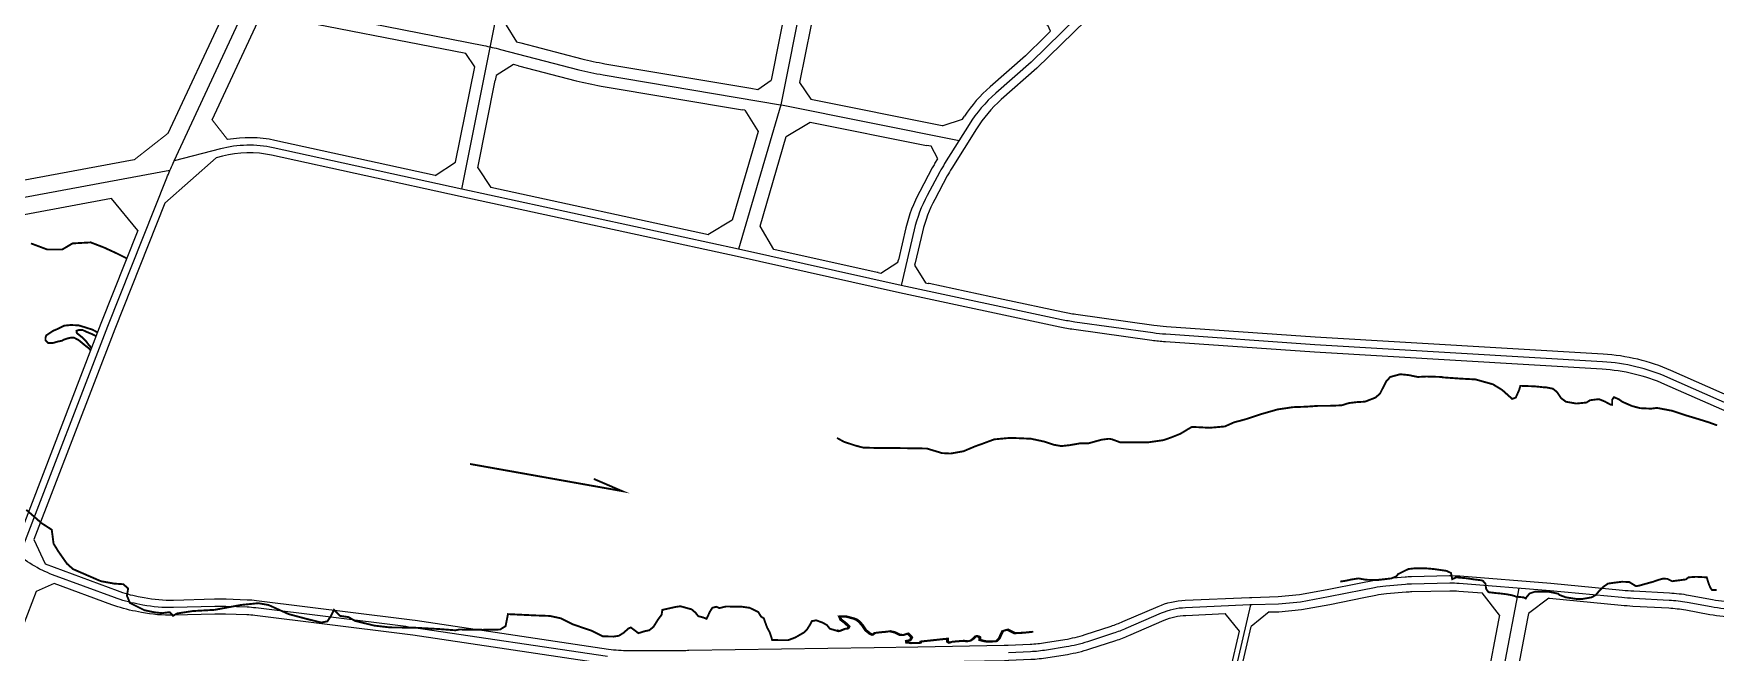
# Model space of a CAD drawing. Extents: x 529262 to 576451, y 2694391 to 2717535.
# Drawn here: x 543684 to 545462, y 2710902 to 2711557 of the extents above; entities that cross this region are included whole.
import ezdxf

# ---------------------------------------------------------------- set-up
doc = ezdxf.new("R2010")
doc.units = 0
for name, color, linetype in [('RD-中线', 40, 'Continuous'), ('RD-红线', 7, 'Continuous'), ('河流', 4, 'Continuous')]:
    doc.layers.add(name, color=color, linetype=linetype)

msp = doc.modelspace()

# ---------------------------------------------------------------- linework, layer by layer
at = {"layer": 'RD-中线', "linetype": 'Continuous', "flags": 128}
for points in [[(543832.81, 2711422.096), (543910.011, 2711588.292, 0.01334849), (543916.368, 2711602.992), (544026.718, 2711878.096, -0.03652674), (544045.935, 2711917.426), (544057.994, 2711938.126, -0.1441197), (544181.147, 2712054.479), (544607.054, 2712271.226, 0.03729385), (544651.632, 2712298.269), (545691.915, 2713040.707, -0.28587633), (546061.171, 2713063.984), (546112.411, 2713036.393, 0.1916343), (546369.478, 2713006.63), (546590.468, 2713066.226, -0.15968701), (546808.161, 2713054.614), (546951.205, 2712999.134)], [(543828.19, 2711412.15), (543594.671, 2711368.627, -0.1665722), (543525.392, 2711376.176), (543379.073, 2711446.247, 0.02869765), (543358.805, 2711454.56), (543293.301, 2711477.134, -0.00801926), (543269.178, 2711485.882), (543092.368, 2711553.231, 0.01030003), (543061.335, 2711564.325), (542751.708, 2711667.876, -0.02043206), (542713.532, 2711682.403), (542325.728, 2711848.406, 0.17801745), (542146.52, 2711857.754), (542089.175, 2711840.001, -0.12536523), (541938.79, 2711832.355, -0.0892757)], [(544940.162, 2711805.943), (544908.794, 2711731.58, -0.02593355), (544902.016, 2711717.585), (544876.53, 2711671.252, -0.07084529), (544851.125, 2711637.437), (544803.421, 2711589.772), (544738.912, 2711526.782), (544701.415, 2711493.788, 0.07268812), (544673.332, 2711460.721), (544647.389, 2711419.245, 0.01694536), (544642.293, 2711410.45), (544629.011, 2711385.618, 0.06532533), (544615.236, 2711349.101), (544601.475, 2711290.395)], [(544160.083, 2711544.198, -0.01510206), (544177.75, 2711540.181), (544260.737, 2711518.656, 0.02175048), (544286.251, 2711513.21), (544473.906, 2711481.616)], [(544136.966, 2711392.32), (543937.575, 2711436.009, 0.11790774), (543881.767, 2711434.867), (543832.81, 2711422.096)], [(543604.689, 2710836.509), (543666.663, 2710996.92, 0.00194567), (543667.496, 2710999.101), (543675.002, 2711018.987, -0.00152731), (543675.654, 2711020.7), (543762.707, 2711247.148), (543825.032, 2711404.192, -0.01426678), (543831.797, 2711419.915), (543832.81, 2711422.096)], [(545038.879, 2711227.636), (544881.347, 2711238.64, -0.01734202), (544867.553, 2711240.086), (544784.961, 2711251.649, -0.0179387), (544770.834, 2711254.147), (544601.475, 2711290.395), (544429.609, 2711328.648), (544136.966, 2711392.321)], [(546458.658, 2710998.91), (546386.794, 2711008.634, -0.00919477), (546384.25, 2711009.027), (546140.576, 2711051.175, -0.00456304), (546139.319, 2711051.404), (546107.78, 2711057.454, -0.02177697), (546101.85, 2711058.862), (546079.832, 2711065.112, 0.03110652), (546071.33, 2711066.964), (545902.032, 2711092.938, 0.0179698), (545891.327, 2711094.189), (545629.567, 2711115.27, -0.08402629), (545532.506, 2711139.849), (545412.121, 2711192.988, 0.08941458), (545343.145, 2711209.672), (545038.879, 2711227.636)], [(545254.683, 2710969.92), (545222.919, 2710803.451, 0.02331533), (545220.89, 2710789.617), (545211.993, 2710700.06)]]:
    msp.add_lwpolyline(points, format="xyb", dxfattribs=at)
at = {"layer": 'RD-中线', "linetype": 'Continuous'}
for points in [[(543696.828, 2711850.593), (543725.798, 2711811.454, 0.00845922), (543728.269, 2711808.232), (543813.744, 2711700.571, -0.03195378), (543822.485, 2711687.987), (543844.311, 2711651.844, 0.09205248), (543873.426, 2711619.103), (543878.179, 2711615.411, 0.0530235), (543899.757, 2711602.05), (543909.976, 2711597.133, 0.06385864), (543938.945, 2711587.503), (544160.083, 2711544.198)], [(544290.934, 2710897.71), (544086.275, 2710928.11, 0.00579318), (544074.818, 2710929.677), (543918.985, 2710949.145, 0.02296042), (543909.834, 2710949.864), (543887.492, 2710950.59, 0.01467812), (543875.752, 2710950.626), (543832.142, 2710949.481, -0.05435405), (543799.736, 2710952.156), (543793.354, 2710953.39, -0.04094143), (543769.737, 2710959.997), (543704.306, 2710984.226, -0.1005191), (543663.709, 2711009.396)], [(545484.942, 2710947.673, -0.04544068), (545457.846, 2710950.141), (545432.381, 2710954.818, 0.03187288), (545413.409, 2710957.065), (545375.646, 2710959.114, -0.01028433), (545363.34, 2710960.035), (545287.517, 2710967.285), (545191.603, 2710974.982, 0.02549476), (545181.416, 2710975.278), (545141.202, 2710974.398, 0.015906), (545134.851, 2710974.056), (545113.861, 2710972.257, 0.03045046), (545101.822, 2710970.482), (545089.212, 2710967.831), (545053.196, 2710960.723), (545023.683, 2710955.341), (545000.416, 2710953.106), (544972.509, 2710952.334, 0.00424259), (544969.966, 2710952.242), (544902.133, 2710949.213, 0.09541727), (544876.29, 2710943.458), (544839.084, 2710927.316, -0.02357731), (544825.863, 2710922.306), (544798.343, 2710913.336, -0.03857795), (544775.882, 2710907.889), (544755.243, 2710904.54, -0.02876402), (544738.091, 2710902.762), (544714.927, 2710901.7, -0.0074924)]]:
    msp.add_lwpolyline(points, format="xyb", dxfattribs=at)
at = {"layer": 'RD-中线', "linetype": 'Continuous', "flags": 128}
for points in [[(544136.966, 2711392.32), (544226.5, 2711840.267)], [(544543.436, 2711828.546), (544474.087, 2711481.586)], [(544474.087, 2711481.586), (544429.608, 2711328.648)], [(544473.906, 2711481.616), (544475.085, 2711481.418)], [(544475.085, 2711481.418), (544662.808, 2711443.896)]]:
    msp.add_lwpolyline(points, dxfattribs=at)
at = {"layer": 'RD-中线'}
msp.add_lwpolyline([(544928.629, 2710768.715), (544971.236, 2710952.294)], dxfattribs=at)
at = {"layer": 'RD-红线', "linetype": 'Continuous', "flags": 128}
for points in [[(543790.443, 2711423.425), (543591.027, 2711386.258, -0.16729585), (543533.099, 2711392.443), (543386.848, 2711462.482, 0.02869765), (543364.669, 2711471.578), (543299.165, 2711494.152, -0.00801926), (543275.585, 2711502.703), (543098.776, 2711570.052, 0.01030003), (543067.044, 2711581.396), (542757.417, 2711684.946, -0.02043206), (542720.615, 2711698.95), (542332.811, 2711864.954, 0.17801745), (542141.197, 2711874.949), (542083.851, 2711857.196, -0.12536523), (541942.342, 2711850.001, -0.0892757)], [(543794.342, 2711348.549), (543766.525, 2711382.347), (543598.286, 2711350.991, -0.1660106), (543517.68, 2711359.912), (543371.299, 2711430.013, 0.02869765), (543352.941, 2711437.543), (543287.436, 2711460.116, -0.00801926), (543262.771, 2711469.061), (543085.961, 2711536.41, 0.01030003), (543055.626, 2711547.254), (542745.999, 2711650.805, -0.02043206), (542706.448, 2711665.855), (542318.644, 2711831.858, 0.17801745), (542151.843, 2711840.559), (542094.498, 2711822.806, -0.09659175), (541971.571, 2711809.522, -0.09659175)], [(544937.428, 2711776.305), (544917.086, 2711728.082, -0.02593355), (544909.902, 2711713.247), (544884.416, 2711666.914, -0.07084529), (544857.486, 2711631.071), (544809.746, 2711583.369), (544745.033, 2711520.179), (544707.361, 2711487.031, 0.07268812), (544680.962, 2711455.948), (544655.019, 2711414.472, 0.01694536), (544650.229, 2711406.205), (544636.947, 2711381.373, 0.06532533), (544623.998, 2711347.047), (544616.292, 2711314.174)], [(544199.358, 2711546.973), (544263.75, 2711530.271, 0.02175048), (544288.243, 2711525.043), (544442.512, 2711499.071), (544449.808, 2711497.842)], [(544753.579, 2711553.682), (544732.792, 2711533.384), (544695.47, 2711500.545, 0.06509368), (544668.312, 2711469.53, 0.06509368)], [(544196.837, 2711522.833), (544257.724, 2711507.04, 0.02175048), (544284.259, 2711501.377), (544433.663, 2711476.223)], [(544108.901, 2711406.66), (543939.282, 2711443.825, 0.09872858), (543889.229, 2711444.701, 0.09872858)], [(544135.254, 2711384.506), (543935.869, 2711428.193, 0.11789507), (543883.787, 2711427.126), (543877.215, 2711425.412)], [(544636.928, 2711419.314, 0.00831344), (544634.357, 2711414.695), (544621.075, 2711389.863, 0.06532533), (544606.473, 2711351.155), (544598.578, 2711317.474)], [(545038.321, 2711219.655), (544880.789, 2711230.659, -0.01734202), (544866.444, 2711232.163), (544783.852, 2711243.726, -0.0179387), (544769.16, 2711246.324), (544599.768, 2711282.579), (544427.89, 2711320.835), (544135.265, 2711384.504)], [(545039.35, 2711235.622), (544881.904, 2711246.621, -0.01734202), (544868.662, 2711248.008), (544786.071, 2711259.572, -0.0179387), (544772.508, 2711261.969), (544709.35, 2711275.487), (544631.027, 2711292.251), (544629.979, 2711292.48)], [(545879.749, 2711103.147), (545876.102, 2711103.441), (545630.209, 2711123.244, -0.08402629), (545535.736, 2711147.168), (545415.351, 2711200.306, 0.08941458), (545343.617, 2711217.658), (545039.35, 2711235.622)], [(545877.857, 2711087.248), (545877.857, 2711087.248), (545628.924, 2711107.296, -0.08402629), (545529.275, 2711132.531), (545408.89, 2711185.669, 0.08941458), (545342.674, 2711201.686), (545038.407, 2711219.649)], [(544990.488, 2710944.828), (545000.91, 2710945.117), (545024.785, 2710947.41), (545054.688, 2710952.863), (545090.809, 2710959.992), (545103.468, 2710962.654, -0.03045046), (545114.544, 2710964.287), (545135.534, 2710966.086, -0.015906), (545141.378, 2710966.4), (545181.591, 2710967.28, -0.02549476), (545190.963, 2710967.007), (545215.909, 2710965.005)], [(545286.098, 2710959.373), (545286.816, 2710959.316), (545362.579, 2710952.072, 0.01028433), (545375.212, 2710951.125), (545412.976, 2710949.077, -0.03187288), (545430.936, 2710946.949), (545456.401, 2710942.272, 0.04544068), (545484.942, 2710939.673), (545522.902, 2710939.673, -0.05007007), (545541.19, 2710937.837), (545581.483, 2710929.665)], [(544646.791, 2710892.552), (544710.56, 2710893.562, 0.0074924), (544715.293, 2710893.708), (544738.457, 2710894.77, 0.02876402), (544756.524, 2710896.643), (544777.163, 2710899.992, 0.03857795), (544800.822, 2710905.73), (544828.342, 2710914.7, 0.02357731), (544842.268, 2710919.977), (544879.474, 2710936.119, -0.09566638), (544902.425, 2710941.218), (544943.903, 2710943.07)], [(545233.955, 2710941.321), (545232.956, 2710936.085), (545208.19, 2710806.289, 0.02327193), (545205.964, 2710791.1), (545200.874, 2710739.867)], [(545264.852, 2710943.186), (545263.855, 2710937.96), (545237.648, 2710800.611, 0.02336578), (545235.817, 2710788.134), (545230.05, 2710730.093)]]:
    msp.add_lwpolyline(points, format="xyb", dxfattribs=at)
for points in [[(544482.505, 2711600.232), (544463.993, 2711507.617)], [(544511.923, 2711594.352), (544494.094, 2711505.152)], [(543826.628, 2711451.514), (543887.32, 2711582.169)], [(544141.099, 2711535.688), (543934.302, 2711576.185)], [(543872.949, 2711465.78), (543921.112, 2711569.464)], [(544130.404, 2711420.715), (544150.56, 2711521.559)], [(544153.73, 2711414.969), (544172.204, 2711507.394)], [(544505.863, 2711487.503), (544644.682, 2711459.757)], [(544436.098, 2711475.813), (544450.235, 2711453.288), (544422.935, 2711359.417), (544396.891, 2711343.954)], [(544466.789, 2711328.568), (544452.302, 2711352.968), (544479.901, 2711447.866), (544505.099, 2711463.15), (544505.105, 2711463.18)], [(544505.105, 2711463.18), (544628.223, 2711438.572)], [(544135.265, 2711384.504), (544135.254, 2711384.506)], [(544397.659, 2711343.787), (544167.554, 2711393.852)], [(544577.215, 2711303.996), (544576.165, 2711304.225), (544466.789, 2711328.568)]]:
    msp.add_lwpolyline(points, dxfattribs=at)
at = {"layer": 'RD-红线'}
for points in [[(544184.768, 2711570.253), (544183.842, 2711565.619), (544194.785, 2711548.16), (544199.358, 2711546.973, 0.39775753)], [(544753.579, 2711553.682), (544759.382, 2711559.348), (544756.477, 2711565.868), (544749.558, 2711567.251, 0.60311467)], [(544150.56, 2711521.559), (544141.099, 2711535.688, 0.41535462)], [(544196.837, 2711522.833), (544191.716, 2711524.161), (544173.241, 2711512.582), (544172.204, 2711507.394, 0.43086333)], [(544644.682, 2711459.757), (544645.89, 2711459.515), (544666.335, 2711466.418), (544668.312, 2711469.53, 0.30356049)], [(544636.928, 2711419.314), (544640.107, 2711424.396), (544633.116, 2711437.594), (544628.223, 2711438.572, 0.5136262)], [(544108.901, 2711406.66), (544130.404, 2711420.715, 0.41962088)], [(544153.73, 2711414.969), (544167.554, 2711393.852, 0.40925378)], [(544577.215, 2711303.996), (544580.043, 2711303.366), (544598.014, 2711315.067), (544598.578, 2711317.474, 0.40971956)], [(544616.292, 2711314.174), (544615.708, 2711311.678), (544627.069, 2711293.103), (544629.979, 2711292.48, 0.41872189)], [(544276.255, 2710891.803), (544085.099, 2710920.197, 0.00579318), (544073.827, 2710921.738), (543917.994, 2710941.207, 0.02296042), (543909.575, 2710941.868), (543887.232, 2710942.594, 0.01467812), (543875.962, 2710942.629), (543832.352, 2710941.484, -0.05435405), (543798.218, 2710944.302), (543791.836, 2710945.535, -0.04094143), (543766.96, 2710952.495), (543706.058, 2710975.046)]]:
    msp.add_lwpolyline(points, format="xyb", dxfattribs=at)
at = {"layer": 'RD-红线', "linetype": 'Continuous'}
for points in [[(544449.808, 2711497.842), (544463.993, 2711507.617, 0.40531371)], [(544494.094, 2711505.152), (544505.863, 2711487.503, 0.41421431)], [(543877.215, 2711425.412), (543823.051, 2711377.513, 0.23884536)], [(543684.59, 2711021.648), (543696.313, 2710995.716, 0.41784329)], [(543696.313, 2710995.716), (543772.515, 2710967.5, 0.04094143), (543794.873, 2710961.245), (543801.254, 2710960.011, 0.05435405), (543831.932, 2710957.479), (543875.542, 2710958.623, -0.01467812), (543887.751, 2710958.585), (543910.094, 2710957.86, -0.02296042), (543919.977, 2710957.084), (544075.81, 2710937.615, -0.00579318), (544087.45, 2710936.024), (544292.109, 2710905.623, 0.03749211), (544313.319, 2710904.083), (544370.521, 2710904.222, 0.0033508), (544377.115, 2710904.282), (544573.069, 2710907.386), (544573.07, 2710907.386), (544619.189, 2710908.117), (544710.307, 2710909.56, 0.0074924), (544714.56, 2710909.692), (544737.724, 2710910.753, 0.02876402), (544753.962, 2710912.437), (544774.601, 2710915.785, 0.03857795), (544795.864, 2710920.943), (544823.384, 2710929.912, 0.02357731), (544835.9, 2710934.655), (544873.106, 2710950.797, -0.09520754), (544901.838, 2710957.208), (544969.609, 2710960.234, -0.00424259), (544972.288, 2710960.331), (544999.923, 2710961.096), (545022.581, 2710963.272), (545051.704, 2710968.583), (545087.614, 2710975.67), (545100.176, 2710978.311, -0.03045046), (545113.177, 2710980.228), (545134.168, 2710982.027, -0.015906), (545141.027, 2710982.396), (545181.241, 2710983.276, -0.02549476), (545192.243, 2710982.956), (545288.217, 2710975.255), (545364.102, 2710967.999, 0.01028433), (545376.079, 2710967.102), (545413.842, 2710965.053, -0.03187288), (545433.826, 2710962.686), (545459.291, 2710958.009, 0.04544068), (545484.942, 2710955.673)], [(545233.955, 2710941.321), (545215.909, 2710965.005, 0.44635179)], [(545286.098, 2710959.373), (545264.852, 2710943.186, 0.38278945)], [(544959.184, 2710924.694), (544943.903, 2710943.07, 0.49653116)], [(544990.488, 2710944.828), (544971.559, 2710929.358, 0.34115341)]]:
    msp.add_lwpolyline(points, format="xyb", dxfattribs=at)
at = {"layer": 'RD-红线'}
for points in [[(544436.098, 2711475.813), (544433.663, 2711476.223)], [(543706.058, 2710975.046), (543686.855, 2710966.379)], [(543686.855, 2710966.379), (543645.27, 2710858.603), (543636.518, 2710835.918)], [(544930.633, 2710801.677), (544959.184, 2710924.694)], [(544941.451, 2710799.631), (544971.559, 2710929.358)]]:
    msp.add_lwpolyline(points, dxfattribs=at)
at = {"layer": 'RD-红线', "linetype": 'Continuous', "lineweight": 5}
for points in [[(543872.949, 2711465.78), (543889.229, 2711444.701, 0.60794854)], [(543790.443, 2711423.425), (543826.628, 2711451.514, 0.24251049)]]:
    msp.add_lwpolyline(points, format="xyb", dxfattribs=at)
at = {"layer": 'RD-红线', "linetype": 'Continuous'}
for points in [[(543823.051, 2711377.513), (543770.159, 2711244.238), (543684.59, 2711021.648)], [(543794.342, 2711348.549), (543755.256, 2711250.059), (543672.621, 2711035.103)]]:
    msp.add_lwpolyline(points, dxfattribs=at)
at = {"layer": '河流', "const_width": 2}
for points in [[(543783, 2711318.849), (543772.382, 2711324.153), (543758.469, 2711330.568), (543744.555, 2711335.914), (543725.291, 2711334.845), (543714.588, 2711328.43), (543698.534, 2711328.43), (543681.41, 2711334.845)], [(543751.497, 2711240.877), (543746.379, 2711243.584), (543738.852, 2711245.991), (543731.927, 2711248.096), (543725.905, 2711248.397), (543722.292, 2711248.397), (543716.572, 2711247.795), (543709.948, 2711244.487), (543704.83, 2711242.381), (543702.12, 2711240.577), (543697.604, 2711237.569), (543696.701, 2711235.162), (543696.701, 2711232.455), (543697.303, 2711231.854), (543699.711, 2711229.448), (543704.529, 2711229.448), (543709.647, 2711230.952), (543714.163, 2711231.854), (543716.271, 2711233.057), (543719.884, 2711234.26), (543723.798, 2711235.162), (543726.809, 2711235.162), (543731.927, 2711232.455), (543737.347, 2711227.944), (543743.067, 2711223.432), (543743.97, 2711221.928)], [(543751.497, 2711240.877), (543746.379, 2711243.584), (543738.852, 2711245.991), (543731.927, 2711248.096), (543725.905, 2711248.397), (543722.292, 2711248.397), (543716.572, 2711247.795), (543709.948, 2711244.487), (543704.83, 2711242.381), (543702.12, 2711240.577), (543697.604, 2711237.569), (543696.701, 2711235.162), (543696.701, 2711232.455), (543697.303, 2711231.854), (543699.711, 2711229.448), (543704.529, 2711229.448), (543709.647, 2711230.952), (543714.163, 2711231.854), (543716.271, 2711233.057), (543719.884, 2711234.26), (543723.798, 2711235.162), (543726.809, 2711235.162), (543731.927, 2711232.455), (543737.347, 2711227.944), (543743.067, 2711223.432), (543743.97, 2711221.928)], [(543750.625, 2711236.656), (543745.506, 2711239.062), (543740.388, 2711241.168), (543735.872, 2711243.273), (543732.259, 2711243.273), (543729.549, 2711242.371), (543729.85, 2711239.965), (543735.872, 2711235.152), (543739.485, 2711231.543), (543741.893, 2711228.234), (543745.506, 2711224.023)], [(543750.625, 2711236.656), (543745.506, 2711239.062), (543740.388, 2711241.168), (543735.872, 2711243.273), (543732.259, 2711243.273), (543729.549, 2711242.371), (543729.85, 2711239.965), (543735.872, 2711235.152), (543739.485, 2711231.543), (543741.893, 2711228.234), (543745.506, 2711224.023)], [(544145.643, 2711101.441), (544306.432, 2711072.751), (544276.473, 2711085.651)], [(544739.922, 2710923.573), (544739.057, 2710923.645), (544730.907, 2710922.792), (544721.005, 2710922.243), (544715.504, 2710924.991), (544713.303, 2710926.09), (544708.077, 2710924.441), (544704.502, 2710916.747), (544701.647, 2710913.693), (544697.956, 2710913.529), (544694.1, 2710913.529), (544690.901, 2710913.529), (544688.276, 2710914.021), (544684.148, 2710915.099), (544684.148, 2710917.846), (544682.222, 2710918.945), (544680.022, 2710919.22), (544677.822, 2710917.022), (544674.521, 2710914.549), (544671.324, 2710913.671), (544666.686, 2710914.194), (544654.665, 2710913.215), (544651.927, 2710912.144), (544649.766, 2710913.345), (544649.766, 2710916.472), (544621.711, 2710913.45), (544621.052, 2710911.914), (544617.427, 2710911.878), (544617.427, 2710911.878), (544614.115, 2710911.818), (544611.6, 2710911.772), (544608.771, 2710912.4), (544606.71, 2710912.339), (544606.435, 2710914.262), (544610.56, 2710915.086), (544611.936, 2710917.834), (544609.735, 2710920.307), (544608.085, 2710921.956), (544603.134, 2710920.307), (544599.283, 2710920.582), (544594.332, 2710923.055), (544588.831, 2710924.429), (544586.356, 2710923.879), (544580.03, 2710923.33), (544572.878, 2710922.505), (544570.678, 2710920.582), (544567.927, 2710921.681), (544563.251, 2710925.528), (544559.951, 2710930.474), (544556.65, 2710934.321), (544553.349, 2710936.794), (544550.324, 2710937.893), (544542.653, 2710939.896), (544535.677, 2710940.092), (544535.797, 2710939.823), (544536.979, 2710936.673), (544541.841, 2710932.998), (544545.652, 2710929.322), (544544.469, 2710927.091), (544541.753, 2710927.006), (544535.404, 2710924.381), (544525.998, 2710927.145), (544522.955, 2710931.014), (544517.976, 2710933.778), (544511.481, 2710936.004), (544507.054, 2710935.174), (544505.395, 2710931.858), (544502.075, 2710926.607), (544498.479, 2710923.015), (544489.35, 2710917.764), (544481.88, 2710915), (544473.305, 2710915), (544465.006, 2710915.277), (544464.452, 2710917.487), (544462.239, 2710923.844), (544459.75, 2710928.265), (544456.153, 2710938.214), (544453.387, 2710939.873), (544450.344, 2710944.847), (544441.215, 2710949.269), (544433.193, 2710950.374), (544416.318, 2710950.651), (544409.278, 2710948.982), (544405.959, 2710950.364), (544401.809, 2710949.259), (544399.043, 2710944.837), (544397.936, 2710942.35), (544395.723, 2710937.651), (544392.127, 2710939.033), (544386.871, 2710940.415), (544384.104, 2710944.008), (544379.955, 2710947.6), (544368.059, 2710950.917), (544362.527, 2710950.088), (544355.058, 2710948.429), (544348.972, 2710947.048), (544348.142, 2710941.797), (544344.545, 2710937.099), (544339.566, 2710929.084), (544335.14, 2710925.492), (544329.884, 2710924.386), (544323.644, 2710922.414), (544315.622, 2710928.494), (544313.132, 2710927.388), (544307.876, 2710922.69), (544302.897, 2710919.65), (544297.364, 2710918.821), (544286.022, 2710919.098), (544274.403, 2710924.901), (544254.209, 2710931.81), (544241.483, 2710938.167), (544229.865, 2710940.654), (544214.766, 2710941.198), (544185.719, 2710942.579), (544183.23, 2710929.867), (544177.42, 2710926.274), (544159.162, 2710925.998), (544134.542, 2710926.274), (544130.275, 2710925.459), (544112.017, 2710926.841), (544086.567, 2710928.222), (544061.116, 2710928.499), (544044.242, 2710930.433), (544023.634, 2710935.57), (544017.223, 2710939.413), (544008.248, 2710940.694), (544001.837, 2710947.098), (543998.632, 2710940.694), (543994.785, 2710934.93), (543988.375, 2710933.649), (543972.989, 2710937.491), (543953.756, 2710942.615), (543932.601, 2710952.221), (543921.702, 2710954.143), (543903.111, 2710952.221), (543875.545, 2710947.098), (543852.466, 2710945.817), (543835.798, 2710943.255), (543831.69, 2710940.793), (543827.972, 2710944.64), (543820.072, 2710943.63), (543815.85, 2710944.042), (543811.628, 2710944.556), (543811.628, 2710944.556), (543801.457, 2710946.679), (543786.071, 2710954.365), (543782.866, 2710962.05), (543784.148, 2710969.735), (543779.019, 2710974.218), (543769.403, 2710974.859), (543755.299, 2710977.42), (543725.81, 2710990.229), (543719.399, 2710995.993), (543710.424, 2711008.802), (543705.295, 2711017.128), (543703.372, 2711031.858), (543692.474, 2711038.902), (543676.447, 2711052.992)]]:
    msp.add_lwpolyline(points, dxfattribs=at)
at = {"layer": '河流', "color": 4, "const_width": 2}
for points in [[(544533.634, 2711128.979), (544540.772, 2711125.017), (544553.053, 2711120.927), (544561.252, 2711118.782), (544579.175, 2711118.298), (544596.615, 2711118.298), (544628.586, 2711117.814), (544644.572, 2711112.975), (544653.776, 2711112.491), (544667.34, 2711114.911), (544679.935, 2711120.234), (544688.17, 2711123.138), (544699.797, 2711127.493), (544715.298, 2711128.945), (544720.627, 2711128.945), (544738.861, 2711128.123), (544752.425, 2711125.219), (544762.598, 2711121.832), (544770.833, 2711120.38), (544779.553, 2711121.348), (544790.694, 2711123.284), (544799.414, 2711123.284), (544813.462, 2711127.155), (544821.213, 2711128.123), (544824.12, 2711127.639), (544833.324, 2711124.252), (544848.341, 2711124.252), (544861.905, 2711124.252), (544878.859, 2711126.671), (544887.095, 2711129.575), (544896.783, 2711133.446), (544905.503, 2711138.77), (544908.894, 2711140.705), (544927.786, 2711139.738), (544943.772, 2711141.189), (544953.461, 2711145.545), (544964.602, 2711148.449), (544982.412, 2711154.316), (544999.366, 2711159.155), (545015.837, 2711161.575), (545029.401, 2711162.059), (545043.449, 2711163.027), (545055.075, 2711163.027), (545067.186, 2711163.511), (545074.936, 2711165.93), (545083.172, 2711166.898), (545091.891, 2711167.382), (545103.033, 2711171.737), (545107.877, 2711176.093), (545114.175, 2711188.675), (545118.534, 2711193.515), (545129.192, 2711196.418), (545138.396, 2711195.451), (545147.6, 2711193.515), (545156.804, 2711193.999), (545173.138, 2711193.532), (545173.884, 2711193.098), (545193.159, 2711191.742), (545208.634, 2711190.929), (545227.095, 2711185.775), (545236.868, 2711179.809), (545247.456, 2711170.316), (545251.257, 2711171.672), (545254.787, 2711179.537), (545256.144, 2711184.148), (545271.347, 2711183.606), (545281.664, 2711182.521), (545283.293, 2711182.521), (545290.524, 2711181.129), (545294.868, 2711177.603), (545299.212, 2711171.094), (545304.37, 2711167.297), (545315.229, 2711165.399), (545326.089, 2711166.483), (545329.89, 2711168.924), (545336.405, 2711169.738), (545339.392, 2711170.009), (545345.365, 2711167.568), (545351.337, 2711164.314), (545353.238, 2711164.043), (545353.238, 2711169.467), (545355.138, 2711172.179), (545360.568, 2711169.738), (545363.826, 2711167.297), (545374.414, 2711162.686), (545382.83, 2711160.517), (545394.232, 2711159.974), (545400.628, 2711160.771), (545416.374, 2711157.787), (545430.22, 2711153.176), (545440.265, 2711150.193), (545455.196, 2711145.582), (545464.155, 2711142.328)], [(545065.646, 2711163.449), (545067.186, 2711163.511), (545074.936, 2711165.93), (545083.172, 2711166.898), (545091.891, 2711167.382), (545103.033, 2711171.737), (545107.877, 2711176.093), (545114.175, 2711188.675), (545118.534, 2711193.515), (545129.192, 2711196.418), (545138.396, 2711195.451), (545147.6, 2711193.515), (545156.804, 2711193.999), (545173.138, 2711193.532), (545173.884, 2711193.098), (545193.159, 2711191.742), (545208.634, 2711190.929), (545227.095, 2711185.775), (545236.868, 2711179.809), (545247.456, 2711170.316), (545251.257, 2711171.672), (545254.787, 2711179.537), (545256.144, 2711184.148), (545271.347, 2711183.606), (545281.664, 2711182.521), (545283.293, 2711182.521), (545290.524, 2711181.129), (545294.868, 2711177.603), (545299.212, 2711171.094), (545304.37, 2711167.297), (545315.229, 2711165.399), (545326.089, 2711166.483), (545329.89, 2711168.924), (545336.405, 2711169.738), (545339.392, 2711170.009), (545345.365, 2711167.568), (545351.337, 2711164.314), (545353.238, 2711164.043), (545353.238, 2711169.467), (545355.138, 2711172.179), (545360.568, 2711169.738), (545363.826, 2711167.297), (545374.414, 2711162.686), (545382.83, 2711160.517), (545394.232, 2711159.974), (545400.628, 2711160.771), (545416.374, 2711157.787), (545430.22, 2711153.176), (545440.265, 2711150.193), (545455.196, 2711145.582), (545464.155, 2711142.328)], [(545463.721, 2710968.045), (545458.77, 2710968.045), (545457.395, 2710969.968), (545455.469, 2710974.09), (545453.177, 2710981.501), (545441.9, 2710982.05), (545433.924, 2710981.501), (545431.173, 2710979.303), (545416.595, 2710977.379), (545411.644, 2710979.852), (545406.968, 2710980.127), (545402.018, 2710978.753), (545396.516, 2710976.83), (545388.54, 2710974.631), (545381.664, 2710972.708), (545378.363, 2710972.158), (545371.212, 2710976.555), (545363.51, 2710976.83), (545356.909, 2710976.005), (545348.802, 2710974.893), (545344.126, 2710971.596), (545340.275, 2710968.024), (545335.874, 2710962.803), (545331.474, 2710960.33), (545322.122, 2710958.681), (545314.97, 2710958.681), (545304.243, 2710960.33), (545297.642, 2710962.803), (545296.189, 2710964.166), (545285.737, 2710966.364), (545271.709, 2710966.364), (545265.933, 2710964.441), (545262.908, 2710960.869), (545261.822, 2710959.133), (545259.694, 2710960.255), (545259.694, 2710960.255), (545259.694, 2710960.255), (545256.979, 2710960.563), (545254.14, 2710960.81), (545252.209, 2710960.868), (545252.209, 2710960.868), (545250.169, 2710961.653), (545246.717, 2710962.638), (545241.291, 2710963.624), (545235.865, 2710964.314), (545230.834, 2710964.807), (545222.449, 2710965.793), (545220, 2710969.112), (545219.174, 2710974.882), (545216.424, 2710977.905), (545214.385, 2710978.444), (545207.509, 2710979.269), (545198.157, 2710980.642), (545188.255, 2710981.467), (545184.129, 2710979.543), (545182.754, 2710986.138), (545178.078, 2710988.336), (545164.876, 2710990.26), (545155.524, 2710991.084), (545144.797, 2710991.084), (545137.645, 2710990.26), (545127.057, 2710985.03), (545124.582, 2710982.282), (545119.631, 2710980.359), (545112.754, 2710979.534), (545105.878, 2710978.71), (545099.552, 2710978.71), (545092.676, 2710978.985), (545084.974, 2710980.359), (545077.823, 2710979.26), (545071.497, 2710977.886), (545065.646, 2710976.987)]]:
    msp.add_lwpolyline(points, dxfattribs=at)
at = {"layer": '河流', "color": 4, "const_width": 2, "elevation": -145.853}
msp.add_lwpolyline([(544741.153, 2710923.828), (544740.288, 2710923.9), (544732.138, 2710923.047), (544722.236, 2710922.498), (544716.735, 2710925.245), (544714.535, 2710926.344), (544709.309, 2710924.696), (544705.733, 2710917.002), (544702.879, 2710913.948), (544699.187, 2710913.784), (544695.332, 2710913.784), (544692.132, 2710913.784), (544689.507, 2710914.276), (544685.379, 2710915.353), (544685.379, 2710918.101), (544683.454, 2710919.2), (544681.254, 2710919.475), (544679.053, 2710917.277), (544675.753, 2710914.804), (544672.556, 2710913.926), (544667.917, 2710914.448), (544655.897, 2710913.469), (544653.158, 2710912.399), (544650.998, 2710913.6), (544650.998, 2710916.727), (544622.943, 2710913.705), (544622.284, 2710912.169), (544618.659, 2710912.133), (544618.659, 2710912.133), (544615.347, 2710912.072), (544612.832, 2710912.026), (544610.002, 2710912.655), (544607.941, 2710912.593), (544607.666, 2710914.517), (544611.792, 2710915.341), (544613.167, 2710918.089), (544610.967, 2710920.562), (544609.316, 2710922.21), (544604.366, 2710920.562), (544600.515, 2710920.837), (544595.564, 2710923.31), (544590.063, 2710924.683), (544587.587, 2710924.134), (544581.261, 2710923.584), (544574.11, 2710922.76), (544571.909, 2710920.837), (544569.159, 2710921.936), (544564.483, 2710925.783), (544561.182, 2710930.729), (544557.882, 2710934.575), (544554.581, 2710937.048), (544551.556, 2710938.148), (544543.885, 2710940.151), (544536.909, 2710940.347), (544537.029, 2710940.078), (544538.211, 2710936.928), (544543.073, 2710933.252), (544546.883, 2710929.577), (544545.701, 2710927.345), (544542.984, 2710927.26), (544536.635, 2710924.636), (544533.634, 2710925.518)], dxfattribs=at)

doc.saveas('drawing.dxf')
